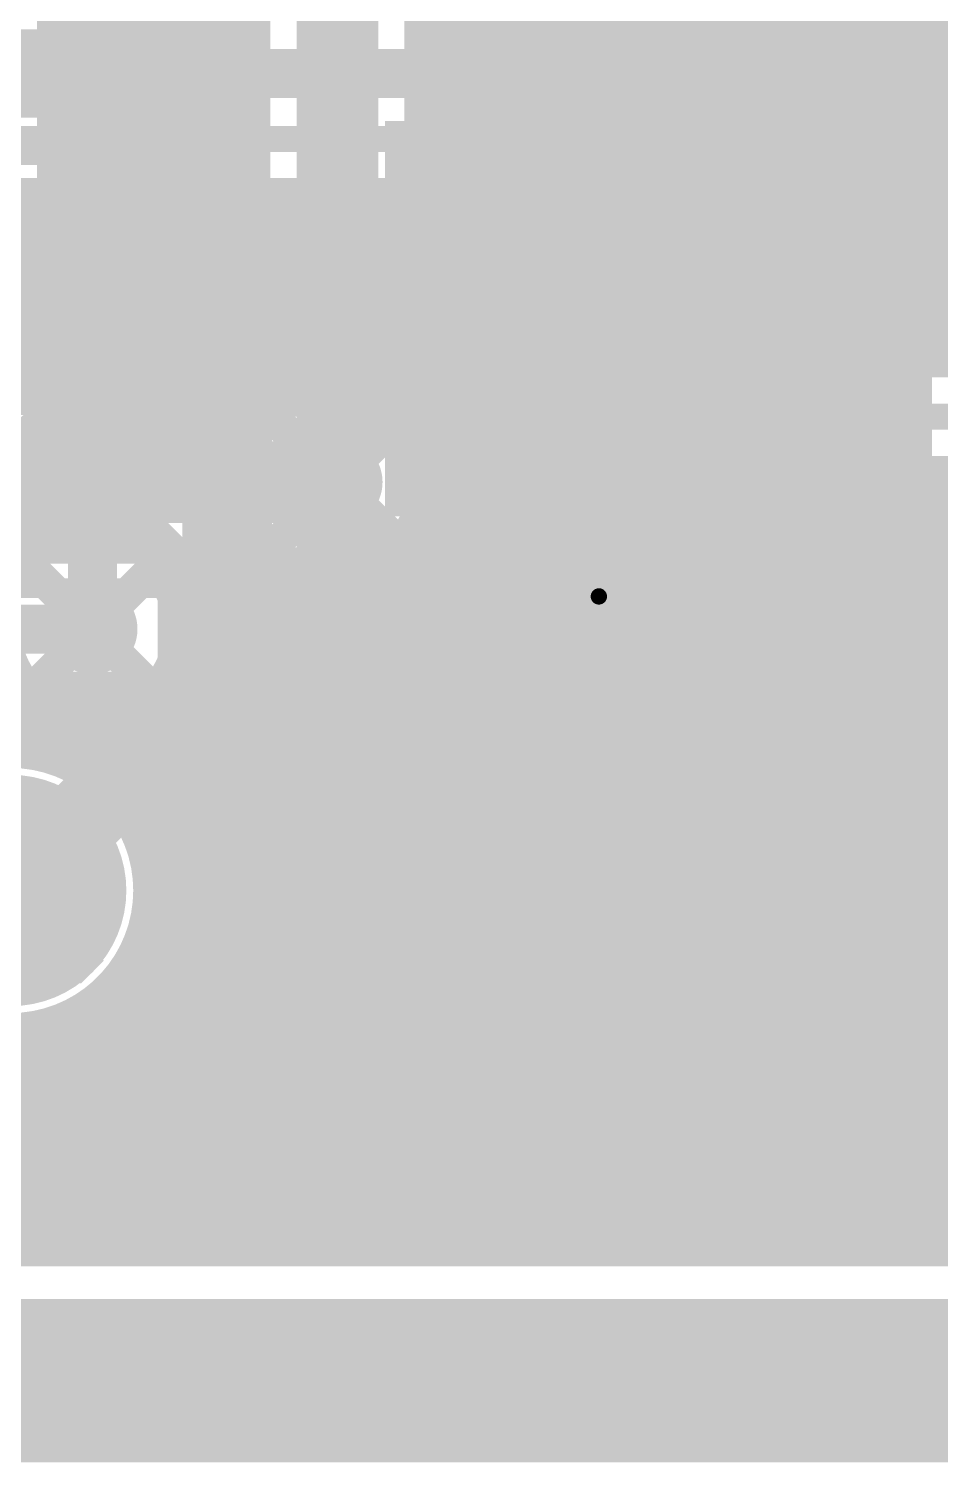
# Model space of a CAD drawing. Extents: x -1 to 119, y -42 to 51.
# Drawn here: x 33.79 to 40.88, y -0.64 to 10.51 of the extents above; entities that cross this region are included whole.
import ezdxf

# ---------------------------------------------------------------- set-up
doc = ezdxf.new("R2010")
doc.units = 0
doc.header["$MEASUREMENT"] = 0
doc.layers.get('0').update_dxf_attribs({"linetype": 'CONTINUOUS'})
for name, color, linetype in [('22-304-0_BOT', 7, 'CONTINUOUS'), ('22-304-0_DRD', 7, 'CONTINUOUS'), ('22-304-0_GND', 6, 'CONTINUOUS'), ('22-304-0_IN1', 4, 'CONTINUOUS'), ('22-304-0_SMB', 3, 'CONTINUOUS'), ('22-304-0_SMT', 5, 'CONTINUOUS'), ('22-304-0_SPT', 10, 'CONTINUOUS'), ('22-304-0_SST', 14, 'CONTINUOUS'), ('22-304-0_TOP', 9, 'CONTINUOUS'), ('THRUHOLE_TAP', 11, 'CONTINUOUS')]:
    doc.layers.add(name, color=color, linetype=linetype)

# ---------------------------------------------------------------- blocks, each defined once
blk = doc.blocks.new('ROUND_22')
at = {"const_width": 0.7493}
blk.add_lwpolyline([(-0.37465, 0, 1), (0.37465, 0, 1)], format="xyb", close=True, dxfattribs=at)
blk = doc.blocks.new('ROUND_60')
at = {"const_width": 0.35052}
blk.add_lwpolyline([(-0.17526, 0, 1), (0.17526, 0, 1)], format="xyb", close=True, dxfattribs=at)
blk = doc.blocks.new('ROUND_57')
at = {"const_width": 0.35052}
blk.add_lwpolyline([(-0.17526, 0, 1), (0.17526, 0, 1)], format="xyb", close=True, dxfattribs=at)
blk = doc.blocks.new('ROUND_64')
at = {"const_width": 0.35052}
blk.add_lwpolyline([(-0.17526, 0, 1), (0.17526, 0, 1)], format="xyb", close=True, dxfattribs=at)
blk = doc.blocks.new('ROUND_69')
at = {"const_width": 0.89916}
blk.add_lwpolyline([(-0.44958, 0, 1), (0.44958, 0, 1)], format="xyb", close=True, dxfattribs=at)
blk = doc.blocks.new('ROUND_81')
at = {"const_width": 0.0635}
blk.add_lwpolyline([(-0.03175, 0, 1), (0.03175, 0, 1)], format="xyb", close=True, dxfattribs=at)
blk = doc.blocks.new('RECTANGLE_2')
blk.add_solid([(0.4826, 0.4064), (0.4826, -0.4064), (-0.4826, 0.4064), (-0.4826, -0.4064)])
blk = doc.blocks.new('RECTANGLE_41')
blk.add_solid([(0.8636, 0.6985), (0.8636, -0.6985), (-0.8636, 0.6985), (-0.8636, -0.6985)])
blk = doc.blocks.new('RECTANGLE_42')
blk.add_solid([(0.635, 0.3429), (0.635, -0.3429), (-0.635, 0.3429), (-0.635, -0.3429)])
blk = doc.blocks.new('ROUND_87')
at = {"const_width": 0.10033}
blk.add_lwpolyline([(-0.050164, 0, 1), (0.050164, 0, 1)], format="xyb", close=True, dxfattribs=at)
blk = doc.blocks.new('ROUND_89')
at = {"const_width": 0.44958}
blk.add_lwpolyline([(-0.22479, 0, 1), (0.22479, 0, 1)], format="xyb", close=True, dxfattribs=at)

msp = doc.modelspace()

# ---------------------------------------------------------------- linework, layer by layer
at = {"layer": '22-304-0_BOT'}
for points, const_width in [([(116.967, 49.022), (116.967, 1.016), (1.016, 1.016)], 0.254), ([(24.384, 12.827), (25.019, 12.192), (30.226, 12.192), (32.258, 10.16), (48.133, 10.16), (57.15, 19.177)], 0.2032), ([(61.468, 16.891), (55.499, 16.891), (48.26, 9.652), (32.131, 9.652), (30.226, 11.557), (24.384, 11.557)], 0.2032), ([(40.6908, 9.2202), (32.131, 9.2202)], 0.254), ([(33.7058, 9.2202), (33.7058, 7.6327)], 0.254), ([(33.9344, 9.2202), (33.9344, 7.6327)], 0.254), ([(34.163, 9.2202), (34.163, 7.6327)], 0.254), ([(34.3916, 9.2202), (34.3916, 7.6327)], 0.254), ([(34.6202, 9.2202), (34.6202, 7.6327)], 0.254), ([(34.8488, 9.2202), (34.8488, 7.6327)], 0.254), ([(35.0774, 9.2202), (35.0774, 7.6327)], 0.254), ([(35.306, 9.2202), (35.306, 7.6327)], 0.254), ([(35.5346, 9.2202), (35.5346, 7.6327)], 0.254), ([(35.7632, 9.2202), (35.7632, 7.6327)], 0.254), ([(35.9918, 9.2202), (35.9918, 7.6327)], 0.254), ([(36.2204, 9.2202), (36.2204, 7.66318)], 0.254), ([(36.449, 9.2202), (36.449, 7.61492)], 0.254), ([(36.6776, 9.2202), (36.6776, 7.46252)], 0.254), ([(36.9062, 9.2202), (36.9062, 2.8067)], 0.254), ([(37.1348, 9.2202), (37.1348, 2.8067)], 0.254), ([(37.3634, 9.2202), (37.3634, 2.8067)], 0.254), ([(37.592, 9.2202), (37.592, 2.8067)], 0.254), ([(37.8206, 9.2202), (37.8206, 2.8067)], 0.254), ([(38.0492, 9.2202), (38.0492, 2.8067)], 0.254), ([(38.2778, 9.2202), (38.2778, 2.8067)], 0.254), ([(38.5064, 9.2202), (38.5064, 2.8067)], 0.254), ([(38.735, 9.2202), (38.735, 2.8067)], 0.254), ([(38.9636, 9.2202), (38.9636, 2.8067)], 0.254), ([(39.1922, 9.2202), (39.1922, 2.8067)], 0.254), ([(39.4208, 9.2202), (39.4208, 2.8067)], 0.254), ([(39.6494, 9.2202), (39.6494, 2.8067)], 0.254), ([(39.878, 9.2202), (39.878, 2.8067)], 0.254), ([(40.1066, 9.2202), (40.1066, 2.8067)], 0.254), ([(40.3352, 9.2202), (40.3352, 2.8067)], 0.254), ([(40.5638, 9.2202), (40.5638, 2.8067)], 0.254), ([(40.6908, 9.2202), (40.6908, 3.683)], 0.254), ([(40.6908, 9.017), (21.8948, 9.017)], 0.254), ([(40.6908, 8.7884), (21.8948, 8.7884)], 0.254), ([(40.6908, 8.5598), (21.8948, 8.5598)], 0.254), ([(40.6908, 8.3312), (21.8948, 8.3312)], 0.254), ([(40.6908, 8.1026), (22.27072, 8.1026)], 0.254), ([(40.6908, 7.874), (22.53488, 7.874)], 0.254), ([(36.03244, 7.6454), (33.05302, 7.6454)], 0.254), ([(35.98672, 7.6327), (33.09874, 7.6327)], 0.254), ([(40.6908, 7.6454), (36.35502, 7.6454)], 0.254), ([(40.6908, 7.4168), (36.72078, 7.4168)], 0.254), ([(32.893, 6.985), (36.195, 6.985)], 0.635), ([(40.6908, 7.1882), (36.8427, 7.1882)], 0.254), ([(40.6908, 6.9596), (36.87318, 6.9596)], 0.254), ([(40.6908, 6.731), (36.82492, 6.731)], 0.254), ([(40.6908, 6.5024), (36.67252, 6.5024)], 0.254), ([(36.6776, 6.50494), (36.6776, 2.8067)], 0.254), ([(35.98672, 6.3373), (34.75482, 6.3373)], 0.254), ([(34.8488, 6.3373), (34.8488, 6.22808)], 0.254), ([(35.0774, 6.3373), (35.0774, 2.8067)], 0.254), ([(35.306, 6.3373), (35.306, 2.8067)], 0.254), ([(35.5346, 6.3373), (35.5346, 2.8067)], 0.254), ([(35.7632, 6.3373), (35.7632, 2.8067)], 0.254), ([(36.449, 6.35508), (36.449, 2.8067)], 0.254), ([(40.6908, 6.2738), (34.81578, 6.2738)], 0.254), ([(35.9918, 6.33476), (35.9918, 2.8067)], 0.254), ([(36.2204, 6.30428), (36.2204, 2.8067)], 0.254), ([(40.6908, 6.0452), (34.9377, 6.0452)], 0.254), ([(34.29, 5.842), (29.718, 5.842)], 0.381), ([(40.6908, 5.8166), (34.96818, 5.8166)], 0.254), ([(40.6908, 5.588), (34.91992, 5.588)], 0.254), ([(34.8488, 5.45338), (34.8488, 2.8067)], 0.254), ([(40.6908, 5.3594), (34.76752, 5.3594)], 0.254), ([(33.85312, 5.3213), (30.15488, 5.3213)], 0.254), ([(33.7058, 5.3213), (33.7058, 4.88696)], 0.254), ([(33.9344, 5.26288), (33.9344, 4.8514)], 0.254), ([(34.6202, 5.24764), (34.6202, 4.2926)], 0.254), ([(40.6908, 5.1308), (8.8265, 5.1308)], 0.254), ([(34.163, 5.17398), (34.163, 4.7625)], 0.254), ([(34.3916, 5.1689), (34.3916, 4.59994)], 0.254), ([(40.6908, 4.9022), (8.8265, 4.9022)], 0.254), ([(51.816, 4.826), (49.276, 2.286), (33.18002, 2.286), (31.65602, 3.81)], 0.381), ([(40.6908, 4.6736), (34.3027, 4.6736)], 0.254), ([(40.6908, 4.445), (34.52876, 4.445)], 0.254), ([(40.6908, 4.2164), (34.65576, 4.2164)], 0.254), ([(40.6908, 3.9878), (34.71926, 3.9878)], 0.254), ([(40.6908, 3.7592), (34.73196, 3.7592)], 0.254), ([(40.7162, 3.5306), (34.6964, 3.5306)], 0.254), ([(40.7924, 3.39598), (40.7924, 2.8067)], 0.254), ([(40.894, 3.302), (34.6075, 3.302)], 0.254), ([(34.6202, 3.3274), (34.6202, 2.8067)], 0.254), ([(34.3916, 3.02006), (34.3916, 2.8067)], 0.254), ([(49.3268, 3.0734), (34.44494, 3.0734)], 0.254), ([(49.0601, 2.8067), (34.05378, 2.8067)], 0.254), ([(49.0982, 2.8448), (34.1376, 2.8448)], 0.254), ([(34.163, 2.8575), (34.163, 2.8067)], 0.254), ([(111.05134, 1.7018), (6.9469, 1.7018)], 0.254), ([(49.276, 1.7653), (33.18002, 1.7653)], 0.254), ([(33.7058, 1.7653), (33.7058, 1.016)], 0.254), ([(33.9344, 1.7653), (33.9344, 1.016)], 0.254), ([(34.163, 1.7653), (34.163, 1.016)], 0.254), ([(34.3916, 1.7653), (34.3916, 1.016)], 0.254), ([(34.6202, 1.7653), (34.6202, 1.016)], 0.254), ([(34.8488, 1.7653), (34.8488, 1.016)], 0.254), ([(35.0774, 1.7653), (35.0774, 1.016)], 0.254), ([(35.306, 1.7653), (35.306, 1.016)], 0.254), ([(35.5346, 1.7653), (35.5346, 1.016)], 0.254), ([(35.7632, 1.7653), (35.7632, 1.016)], 0.254), ([(35.9918, 1.7653), (35.9918, 1.016)], 0.254), ([(36.2204, 1.7653), (36.2204, 1.016)], 0.254), ([(36.449, 1.7653), (36.449, 1.016)], 0.254), ([(36.6776, 1.7653), (36.6776, 1.016)], 0.254), ([(36.9062, 1.7653), (36.9062, 1.016)], 0.254), ([(37.1348, 1.7653), (37.1348, 1.016)], 0.254), ([(37.3634, 1.7653), (37.3634, 1.016)], 0.254), ([(37.592, 1.7653), (37.592, 1.016)], 0.254), ([(37.8206, 1.7653), (37.8206, 1.016)], 0.254), ([(38.0492, 1.7653), (38.0492, 1.016)], 0.254), ([(38.2778, 1.7653), (38.2778, 1.016)], 0.254), ([(38.5064, 1.7653), (38.5064, 1.016)], 0.254), ([(38.735, 1.7653), (38.735, 1.016)], 0.254), ([(38.9636, 1.7653), (38.9636, 1.016)], 0.254), ([(39.1922, 1.7653), (39.1922, 1.016)], 0.254), ([(39.4208, 1.7653), (39.4208, 1.016)], 0.254), ([(39.6494, 1.7653), (39.6494, 1.016)], 0.254), ([(39.878, 1.7653), (39.878, 1.016)], 0.254), ([(40.1066, 1.7653), (40.1066, 1.016)], 0.254), ([(40.3352, 1.7653), (40.3352, 1.016)], 0.254), ([(40.5638, 1.7653), (40.5638, 1.016)], 0.254), ([(40.7924, 1.7653), (40.7924, 1.016)], 0.254), ([(111.506, 1.4732), (6.49224, 1.4732)], 0.254), ([(112.24768, 1.2446), (5.75056, 1.2446)], 0.254)]:
    msp.add_lwpolyline(points, dxfattribs=dict(at, const_width=const_width))
at = {"layer": '22-304-0_BOT', "const_width": 0.254}
for points in [[(36.195, 7.66572, 0.077939), (35.98661, 7.63304)], [(36.195, 7.66572, 0.077939), (35.98661, 7.63304)], [(36.87572, 6.985, 0.4142136), (36.195, 7.66572)], [(36.87572, 6.985, 0.4142136), (36.195, 7.66572)], [(36.195, 6.30428, 0.4142136), (36.87572, 6.985)], [(36.195, 6.30428, 0.4142136), (36.87572, 6.985)], [(34.97072, 5.842, 0.2071733), (34.75583, 6.33837)], [(35.98672, 6.3373, 0.0779385), (36.195, 6.30464)], [(35.98672, 6.3373, 0.0779385), (36.195, 6.30464)], [(34.29, 5.16128, 0.4142136), (34.97072, 5.842)], [(33.85312, 5.3213, 0.1763156), (34.29, 5.1623)], [(34.7345, 3.81, 0.4142136), (33.655, 4.8895)], [(34.05378, 2.8067, 0.3072758), (34.7345, 3.81)], [(40.6908, 3.683, 0.4142136), (41.148, 3.2258)]]:
    msp.add_lwpolyline(points, format="xyb", dxfattribs=at)
at = {"layer": '22-304-0_DRD'}
for points, const_width in [([(117.99062, 0), (0, 0), (0, 50.06086), (117.99062, 50.06086), (117.99062, 0)], 1.27), ([(35.56, 7.62), (35.56, 6.35)], 0.254), ([(36.83, 7.62), (35.56, 7.62)], 0.254), ([(36.83, 7.62), (35.56, 6.35)], 0.254), ([(36.83, 6.35), (35.56, 7.62)], 0.254), ([(35.56, 7.62), (35.56, 6.35)], 0.254), ([(36.83, 7.62), (35.56, 7.62)], 0.254), ([(36.83, 7.62), (35.56, 6.35)], 0.254), ([(36.83, 6.35), (35.56, 7.62)], 0.254), ([(36.83, 6.35), (36.83, 7.62)], 0.254), ([(36.83, 6.35), (36.83, 7.62)], 0.254), ([(37.592, 6.731), (37.592, 5.461)], 0.254), ([(38.862, 6.731), (37.592, 6.731)], 0.254), ([(38.862, 6.731), (37.592, 5.461)], 0.254), ([(38.862, 5.461), (37.592, 6.731)], 0.254), ([(38.862, 5.461), (38.862, 6.731)], 0.254), ([(34.925, 6.477), (33.655, 6.477)], 0.254), ([(34.925, 6.477), (33.655, 5.207)], 0.254), ([(34.925, 5.207), (33.655, 6.477)], 0.254), ([(34.925, 5.207), (34.925, 6.477)], 0.254), ([(35.56, 6.35), (36.83, 6.35)], 0.254), ([(35.56, 6.35), (36.83, 6.35)], 0.254), ([(37.592, 5.461), (38.862, 5.461)], 0.254), ([(33.655, 5.207), (34.925, 5.207)], 0.254), ([(34.29, 4.445), (33.02, 3.175)], 0.254), ([(34.29, 3.175), (33.02, 4.445)], 0.254)]:
    msp.add_lwpolyline(points, dxfattribs=dict(at, const_width=const_width))
at = {"layer": '22-304-0_GND', "const_width": 1.27}
msp.add_lwpolyline([(117.99062, 0), (0, 0), (0, 50.06086), (117.99062, 50.06086), (117.99062, 0)], dxfattribs=at)
at = {"layer": '22-304-0_IN1'}
for points, const_width in [([(37.084, 16.4592), (37.084, 7.5946)], 0.254), ([(37.3126, 16.4592), (37.3126, 7.82066)], 0.254), ([(37.5412, 16.4592), (37.5412, 7.92226)], 0.254), ([(37.7698, 16.4592), (37.7698, 7.9248)], 0.254), ([(37.9984, 16.4592), (37.9984, 7.9248)], 0.254), ([(38.227, 16.4592), (38.227, 7.9248)], 0.254), ([(38.4556, 16.4592), (38.4556, 7.9248)], 0.254), ([(38.6842, 16.4592), (38.6842, 7.9248)], 0.254), ([(38.9128, 16.4592), (38.9128, 7.9248)], 0.254), ([(39.1414, 16.4592), (39.1414, 7.9248)], 0.254), ([(39.37, 16.4592), (39.37, 7.9248)], 0.254), ([(39.5986, 16.4592), (39.5986, 7.9248)], 0.254), ([(39.8272, 16.4592), (39.8272, 7.9248)], 0.254), ([(40.0558, 16.4592), (40.0558, 7.9248)], 0.254), ([(40.2844, 16.4592), (40.2844, 7.9248)], 0.254), ([(40.513, 16.4592), (40.513, 7.9248)], 0.254), ([(40.7416, 16.4592), (40.7416, 7.9248)], 0.254), ([(40.9702, 16.4592), (40.9702, 7.9248)], 0.254), ([(33.9852, 13.4493), (33.9852, 7.747)], 0.254), ([(34.1122, 13.4493), (34.1122, 7.0358)], 0.254), ([(34.3408, 13.4493), (34.3408, 7.0358)], 0.254), ([(34.5694, 13.4493), (34.5694, 7.0358)], 0.254), ([(34.798, 13.4493), (34.798, 7.0358)], 0.254), ([(35.0266, 13.4493), (35.0266, 6.96976)], 0.254), ([(35.2552, 13.4493), (35.2552, 6.7564)], 0.254), ([(35.4838, 13.45184), (35.4838, 6.6548)], 0.254), ([(36.195, 6.985), (36.195, 11.3538)], 0.635), ([(35.5473, 11.14552), (35.5473, 7.19074)], 0.254), ([(36.8427, 11.14552), (36.8427, 7.3533)], 0.254), ([(36.8554, 11.19124), (36.8554, 7.366)], 0.254), ([(35.5473, 10.414), (33.9852, 10.414)], 0.254), ([(54.19598, 10.414), (36.8427, 10.414)], 0.254), ([(35.5473, 10.1854), (33.9852, 10.1854)], 0.254), ([(54.28488, 10.1854), (36.8427, 10.1854)], 0.254), ([(35.5473, 9.9568), (33.9852, 9.9568)], 0.254), ([(54.51602, 9.9568), (36.8427, 9.9568)], 0.254), ([(35.5473, 9.7282), (33.9852, 9.7282)], 0.254), ([(57.54116, 9.7282), (36.8427, 9.7282)], 0.254), ([(35.5473, 9.4996), (33.9852, 9.4996)], 0.254), ([(48.21174, 9.4996), (36.8427, 9.4996)], 0.254), ([(35.5473, 9.271), (33.9852, 9.271)], 0.254), ([(47.95012, 9.271), (36.8427, 9.271)], 0.254), ([(35.5473, 9.0424), (33.9852, 9.0424)], 0.254), ([(41.48836, 9.0424), (36.8427, 9.0424)], 0.254), ([(35.5473, 8.8138), (33.9852, 8.8138)], 0.254), ([(41.30294, 8.8138), (36.8427, 8.8138)], 0.254), ([(35.5473, 8.5852), (33.9852, 8.5852)], 0.254), ([(41.23436, 8.5852), (36.8427, 8.5852)], 0.254), ([(35.5473, 8.3566), (33.9852, 8.3566)], 0.254), ([(41.24706, 8.3566), (36.8427, 8.3566)], 0.254), ([(35.5473, 8.128), (33.9852, 8.128)], 0.254), ([(41.34612, 8.128), (36.8427, 8.128)], 0.254), ([(35.5473, 7.8994), (33.9852, 7.8994)], 0.254), ([(37.44468, 7.8994), (36.8427, 7.8994)], 0.254), ([(41.56202, 7.9248), (37.592, 7.9248)], 0.254), ([(37.2872, 7.7978), (36.8427, 7.3533)], 0.254), ([(35.5473, 7.6708), (33.97758, 7.6708)], 0.254), ([(37.15766, 7.6708), (36.8427, 7.6708)], 0.254), ([(24.892, 6.858), (30.861, 6.858), (31.496, 6.223), (33.274, 6.223), (33.655, 6.604), (34.798, 6.604), (35.179, 6.223), (36.449, 6.223), (36.83, 6.604), (36.83, 6.731), (37.592, 7.493), (47.625, 7.493), (48.387, 6.731), (51.689, 6.731)], 0.2032), ([(33.8836, 7.45998), (33.8836, 7.0358)], 0.254), ([(35.5473, 7.4422), (33.86836, 7.4422)], 0.254), ([(36.92906, 7.4422), (36.8427, 7.4422)], 0.254), ([(35.5473, 7.2136), (33.53308, 7.2136)], 0.254), ([(34.798, 7.0358), (33.655, 7.0358)], 0.254), ([(37.7698, 7.0612), (37.25672, 6.54812)], 0.254), ([(47.44466, 7.0612), (37.7698, 7.0612)], 0.254), ([(37.7698, 7.05866), (37.7698, 6.59892)], 0.254), ([(37.9984, 7.0612), (37.9984, 6.73608)], 0.254), ([(38.227, 7.0612), (38.227, 6.77672)], 0.254), ([(38.4556, 7.0612), (38.4556, 6.73608)], 0.254), ([(38.6842, 7.0612), (38.6842, 6.59892)], 0.254), ([(38.9128, 7.0612), (38.9128, 1.27)], 0.254), ([(39.1414, 7.0612), (39.1414, 1.27)], 0.254), ([(39.37, 7.0612), (39.37, 1.27)], 0.254), ([(39.5986, 7.0612), (39.5986, 1.27)], 0.254), ([(39.8272, 7.0612), (39.8272, 1.27)], 0.254), ([(40.0558, 7.0612), (40.0558, 1.27)], 0.254), ([(40.2844, 7.0612), (40.2844, 1.27)], 0.254), ([(40.513, 7.0612), (40.513, 1.27)], 0.254), ([(40.7416, 7.0612), (40.7416, 1.27)], 0.254), ([(40.9702, 7.0612), (40.9702, 1.27)], 0.254), ([(35.51428, 6.985), (35.0012, 6.985)], 0.254), ([(35.1028, 6.9088), (35.3568, 6.6548)], 0.254), ([(41.66616, 6.985), (37.6936, 6.985)], 0.254), ([(37.5412, 6.83006), (37.5412, 1.27)], 0.254), ([(35.55492, 6.7564), (35.2552, 6.7564)], 0.254), ([(38.06444, 6.7564), (37.465, 6.7564)], 0.254), ([(41.3639, 6.7564), (38.38702, 6.7564)], 0.254), ([(35.60064, 6.6548), (35.3568, 6.6548)], 0.254), ([(37.3126, 6.60146), (37.3126, 1.27)], 0.254), ([(37.70122, 6.5278), (37.25418, 6.5278)], 0.254), ([(41.25214, 6.5278), (38.75278, 6.5278)], 0.254), ([(37.1348, 6.2992), (36.75888, 5.92328)], 0.254), ([(37.084, 6.24586), (37.084, 1.27)], 0.254), ([(37.57676, 6.2992), (37.1348, 6.2992)], 0.254), ([(41.23182, 6.2992), (38.8747, 6.2992)], 0.254), ([(36.8554, 6.01726), (36.8554, 1.27)], 0.254), ([(37.54628, 6.0706), (36.9062, 6.0706)], 0.254), ([(41.29024, 6.0706), (38.90518, 6.0706)], 0.254), ([(35.0266, 5.81914), (35.0266, 1.27)], 0.254), ([(36.449, 5.7912), (35.179, 5.7912)], 0.254), ([(35.2552, 5.7912), (35.2552, 1.27)], 0.254), ([(35.4838, 5.7912), (35.4838, 1.27)], 0.254), ([(35.7124, 5.7912), (35.7124, 1.27)], 0.254), ([(35.941, 5.7912), (35.941, 1.27)], 0.254), ([(36.1696, 5.7912), (36.1696, 1.27)], 0.254), ([(36.3982, 5.7912), (36.3982, 1.27)], 0.254), ([(36.6268, 5.8293), (36.6268, 1.27)], 0.254), ([(37.59708, 5.842), (36.6522, 5.842)], 0.254), ([(41.45788, 5.842), (38.85692, 5.842)], 0.254), ([(37.74694, 5.6134), (34.93008, 5.6134)], 0.254), ([(37.7698, 5.59308), (37.7698, 1.27)], 0.254), ([(38.6842, 5.59308), (38.6842, 1.27)], 0.254), ([(75.8698, 5.6134), (38.70452, 5.6134)], 0.254), ([(37.9984, 5.45592), (37.9984, 1.27)], 0.254), ([(38.4556, 5.45592), (38.4556, 1.27)], 0.254), ([(33.78708, 5.3848), (30.22092, 5.3848)], 0.254), ([(51.42738, 5.3848), (34.79292, 5.3848)], 0.254), ([(34.798, 5.38988), (34.798, 1.27)], 0.254), ([(38.227, 5.41528), (38.227, 1.27)], 0.254), ([(33.8836, 5.2959), (33.8836, 4.8641)], 0.254), ([(34.5694, 5.22224), (34.5694, 4.38404)], 0.254), ([(51.22164, 5.1562), (7.0739, 5.1562)], 0.254), ([(34.1122, 5.18414), (34.1122, 4.7879)], 0.254), ([(34.3408, 5.16382), (34.3408, 4.64312)], 0.254), ([(41.60774, 4.9276), (7.07898, 4.9276)], 0.254), ([(41.34612, 4.699), (34.26714, 4.699)], 0.254), ([(41.24706, 4.4704), (34.50844, 4.4704)], 0.254), ([(41.23436, 4.2418), (34.64306, 4.2418)], 0.254), ([(41.30294, 4.0132), (34.71418, 4.0132)], 0.254), ([(41.48836, 3.7846), (34.7345, 3.7846)], 0.254), ([(57.79008, 3.556), (34.70402, 3.556)], 0.254), ([(34.5694, 3.23596), (34.5694, 1.27)], 0.254), ([(57.93994, 3.3274), (34.6202, 3.3274)], 0.254), ([(94.4372, 3.0988), (34.4678, 3.0988)], 0.254), ([(34.3408, 2.97688), (34.3408, 1.27)], 0.254), ([(34.1122, 2.8321), (34.1122, 1.27)], 0.254), ([(94.71914, 2.8702), (34.18586, 2.8702)], 0.254), ([(33.8836, 2.75336), (33.8836, 1.27)], 0.254), ([(116.967, 2.6416), (9.30402, 2.6416)], 0.254), ([(116.967, 2.413), (1.651, 2.413)], 0.254), ([(116.967, 2.1844), (1.651, 2.1844)], 0.254), ([(116.967, 1.9558), (1.651, 1.9558)], 0.254), ([(116.967, 1.7272), (1.651, 1.7272)], 0.254), ([(116.967, 1.4986), (1.651, 1.4986)], 0.254), ([(116.967, 1.27), (1.651, 1.27)], 0.254)]:
    msp.add_lwpolyline(points, dxfattribs=dict(at, const_width=const_width))
at = {"layer": '22-304-0_IN1', "const_width": 0.254}
for points in [[(37.592, 7.9248, 0.1989132), (37.28667, 7.79833)], [(37.592, 7.9248, 0.1989132), (37.28667, 7.79833)], [(33.528, 7.2898, 0.4142136), (33.9852, 7.747)], [(35.5473, 7.19074, 0.0770437), (35.51541, 6.985)], [(35.5473, 7.19074, 0.0770437), (35.51541, 6.985)], [(35.1028, 6.9088, 0.1989124), (34.798, 7.03505)], [(35.51428, 6.985, 0.1274583), (35.59994, 6.65441)], [(35.51428, 6.985, 0.1274583), (35.59994, 6.65441)], [(38.227, 6.77672, 0.4142136), (37.54628, 6.096)], [(38.90772, 6.096, 0.4142136), (38.227, 6.77672)], [(37.1348, 6.2992, 0.1652772), (37.2574, 6.54803)], [(37.1348, 6.2992, 0.1652772), (37.2574, 6.54803)], [(37.54628, 6.096, 0.4142136), (38.227, 5.41528)], [(38.227, 5.41528, 0.4142136), (38.90772, 6.096)], [(36.449, 5.7912, 0.1989115), (36.75433, 5.91767)], [(33.60928, 5.842, 0.4142136), (34.29, 5.16128)], [(34.29, 5.16128, 0.4142136), (34.97072, 5.842)], [(34.97072, 5.84454, 0.1264427), (35.179, 5.79101)], [(34.97072, 5.84454, 0.1264427), (35.179, 5.79101)], [(34.7345, 3.81, 0.4142136), (33.655, 4.8895)], [(33.655, 2.7305, 0.4142136), (34.7345, 3.81)]]:
    msp.add_lwpolyline(points, format="xyb", dxfattribs=at)
at = {"layer": '22-304-0_SST'}
for points, const_width in [([(38.6334, 17.399), (38.6334, 10.541), (47.7266, 10.541), (47.7266, 17.399), (38.6334, 17.399)], 0.1524), ([(35.1028, 12.7), (35.3314, 12.7), (35.3314, 9.525), (30.7848, 9.525), (30.7848, 12.7), (35.1028, 12.7)], 0.1524), ([(38.6334, 9.779), (38.6334, 2.921), (47.7266, 2.921), (47.7266, 9.779), (38.6334, 9.779)], 0.1524), ([(36.6395, 9.7155), (36.6395, 6.7945), (38.2778, 6.7945), (38.2778, 9.7155), (36.6395, 9.7155)], 0.1524), ([(35.8394, 9.19734), (35.8394, 8.84174), (36.00958, 8.72236), (36.17976, 8.72236), (36.3474, 8.84174), (36.3474, 9.19734), (35.3314, 9.19734)], 0.1524), ([(33.4645, 9.0805), (33.4645, 6.1595), (35.1028, 6.1595), (35.1028, 9.0805), (33.4645, 9.0805)], 0.1524), ([(35.8394, 8.90016), (35.3314, 8.72236)], 0.1524), ([(35.67176, 7.88416), (35.67176, 8.35914), (36.3474, 8.12292), (36.3474, 8.00354), (35.3314, 8.00354)], 0.1524), ([(35.50158, 7.52094), (35.3314, 7.46252), (35.3314, 7.10692), (35.50158, 7.04596), (35.8394, 7.04596), (36.00958, 7.16534), (36.00958, 7.52094), (36.3474, 7.52094), (36.3474, 7.04596)], 0.1524), ([(36.6395, 5.9055), (36.6395, 2.9845), (38.2778, 2.9845), (38.2778, 5.9055), (36.6395, 5.9055)], 0.1524), ([(22.05482, 1.81102), (35.85464, 1.81102), (35.85464, 5.4102), (22.05482, 5.4102), (22.05482, 1.81102)], 0.20066), ([(22.05482, 2.80924), (22.45614, 2.80924), (22.45614, 5.00888), (35.45332, 5.00888), (35.45332, 2.80924), (35.85464, 2.80924)], 0.20066), ([(33.655, 2.61112), (34.55416, 1.81102)], 0.20066), ([(33.75914, 2.51714), (33.55086, 2.51714)], 0.20066), ([(37.47516, 1.72212), (37.4142, 1.55194), (37.0586, 1.55194), (37.00018, 1.72212), (37.00018, 2.39776), (37.0586, 2.56794), (37.4142, 2.56794), (37.47516, 2.39776)], 0.1524), ([(38.31336, 1.55194), (37.83838, 1.55194), (38.31336, 2.23012), (38.31336, 2.39776), (38.2524, 2.56794), (37.8968, 2.56794), (37.83838, 2.39776)], 0.1524), ([(39.0906, 2.05994), (38.735, 2.05994), (38.67658, 2.23012), (38.67658, 2.39776), (38.735, 2.56794), (39.0906, 2.56794), (39.15156, 2.39776), (39.15156, 2.23012), (38.9128, 1.55194)], 0.1524), ([(33.82264, 2.46126), (33.82264, 1.81102)], 0.20066), ([(33.9598, 2.3368), (33.34766, 2.3368)], 0.20066), ([(34.00298, 2.30124), (34.00298, 1.81102)], 0.20066), ([(34.163, 2.159), (33.147, 2.159)], 0.20066), ([(34.18078, 2.14122), (34.18078, 1.81102)], 0.20066), ([(34.36366, 1.97866), (32.9438, 1.97866)], 0.20066), ([(34.36112, 1.9812), (34.36112, 1.81102)], 0.20066), ([(34.55416, 1.81102), (32.8549, 1.81102)], 0.20066)]:
    msp.add_lwpolyline(points, dxfattribs=dict(at, const_width=const_width))
at = {"layer": '22-304-0_TOP'}
for points, const_width in [([(51.943, 15.494), (49.403, 15.494), (48.641, 14.732), (48.641, 10.922), (47.879, 10.16), (34.3408, 10.16)], 0.381), ([(49.4538, 9.525), (49.149, 9.525), (48.514, 8.89), (48.514, 4.699), (49.403, 3.81), (49.4538, 3.81), (48.6918, 3.048), (40.767, 3.048), (39.878, 3.937), (39.878, 4.064)], 0.635), ([(33.655, 3.81), (35.306, 5.461), (35.306, 8.255), (36.0172, 8.9662), (37.465, 8.9662)], 0.635), ([(37.465, 8.9662), (39.5478, 8.9662), (39.878, 8.636)], 0.635), ([(34.29, 8.3312), (33.3502, 8.3312), (32.893, 7.874), (32.893, 6.985)], 0.635), ([(39.878, 6.35), (39.624, 6.35), (38.4302, 7.5438), (37.465, 7.5438)], 0.381), ([(36.195, 6.985), (36.195, 4.191), (36.6522, 3.7338), (37.465, 3.7338)], 0.635), ([(37.465, 3.7338), (36.6522, 3.7338), (36.195, 4.191), (36.195, 6.985)], 0.635), ([(34.29, 6.9088), (34.29, 5.842)], 0.381), ([(41.91, 6.35), (39.878, 6.35)], 0.635), ([(38.227, 6.096), (37.465, 6.096), (37.465, 5.1562)], 0.381), ([(103.505, 2.4638), (103.3018, 2.4638), (102.362, 1.524), (8.47598, 1.524), (4.99872, 4.99872)], 1.27), ([(39.878, 4.064), (39.5478, 3.7338), (37.465, 3.7338)], 0.635)]:
    msp.add_lwpolyline(points, dxfattribs=dict(at, const_width=const_width))

# ---------------------------------------------------------------- block references
at = {"layer": '22-304-0_BOT'}
for name, p in [('ROUND_60', (36.195, 6.985)), ('ROUND_60', (38.227, 6.096)), ('ROUND_60', (34.29, 5.842)), ('ROUND_22', (33.655, 3.81))]:
    msp.add_blockref(name, p, dxfattribs=at)
at = {"layer": '22-304-0_GND'}
for name, p in [('ROUND_64', (36.195, 6.985)), ('ROUND_57', (34.29, 5.842)), ('ROUND_81', (38.227, 6.096)), ('ROUND_69', (33.655, 3.81))]:
    msp.add_blockref(name, p, dxfattribs=at)
at = {"layer": '22-304-0_IN1'}
for name, p in [('ROUND_60', (36.195, 6.985)), ('ROUND_60', (38.227, 6.096)), ('ROUND_60', (34.29, 5.842)), ('ROUND_22', (33.655, 3.81))]:
    msp.add_blockref(name, p, dxfattribs=at)
at = {"layer": '22-304-0_SMB'}
msp.add_blockref('ROUND_22', (33.655, 3.81), dxfattribs=at)
at = {"layer": '22-304-0_SMT'}
for name, p in [('RECTANGLE_42', (34.3408, 10.16)), ('RECTANGLE_2', (37.465, 8.9662)), ('RECTANGLE_41', (39.878, 8.636)), ('RECTANGLE_2', (34.29, 8.3312)), ('RECTANGLE_2', (37.465, 7.5438)), ('RECTANGLE_2', (34.29, 6.9088)), ('RECTANGLE_41', (39.878, 6.35)), ('RECTANGLE_2', (37.465, 5.1562)), ('RECTANGLE_41', (39.878, 4.064)), ('ROUND_22', (33.655, 3.81)), ('RECTANGLE_2', (37.465, 3.7338))]:
    msp.add_blockref(name, p, dxfattribs=at)
at = {"layer": '22-304-0_SPT'}
for name, p in [('RECTANGLE_42', (34.3408, 10.16)), ('RECTANGLE_2', (37.465, 8.9662)), ('RECTANGLE_41', (39.878, 8.636)), ('RECTANGLE_2', (34.29, 8.3312)), ('RECTANGLE_2', (37.465, 7.5438)), ('RECTANGLE_2', (34.29, 6.9088)), ('RECTANGLE_41', (39.878, 6.35)), ('RECTANGLE_2', (37.465, 5.1562)), ('RECTANGLE_41', (39.878, 4.064)), ('RECTANGLE_2', (37.465, 3.7338))]:
    msp.add_blockref(name, p, dxfattribs=at)
at = {"layer": '22-304-0_TOP'}
for name, p in [('RECTANGLE_42', (34.3408, 10.16)), ('RECTANGLE_2', (37.465, 8.9662)), ('RECTANGLE_41', (39.878, 8.636)), ('RECTANGLE_2', (34.29, 8.3312)), ('RECTANGLE_2', (37.465, 7.5438)), ('RECTANGLE_2', (34.29, 6.9088)), ('ROUND_60', (36.195, 6.985)), ('RECTANGLE_41', (39.878, 6.35)), ('ROUND_60', (38.227, 6.096)), ('ROUND_60', (34.29, 5.842)), ('RECTANGLE_2', (37.465, 5.1562)), ('RECTANGLE_41', (39.878, 4.064)), ('ROUND_22', (33.655, 3.81)), ('RECTANGLE_2', (37.465, 3.7338))]:
    msp.add_blockref(name, p, dxfattribs=at)
at = {"layer": 'THRUHOLE_TAP'}
for name, p in [('ROUND_87', (36.195, 6.985)), ('ROUND_87', (38.227, 6.096)), ('ROUND_87', (34.29, 5.842)), ('ROUND_89', (33.655, 3.81))]:
    msp.add_blockref(name, p, dxfattribs=at)

doc.saveas('drawing.dxf')
